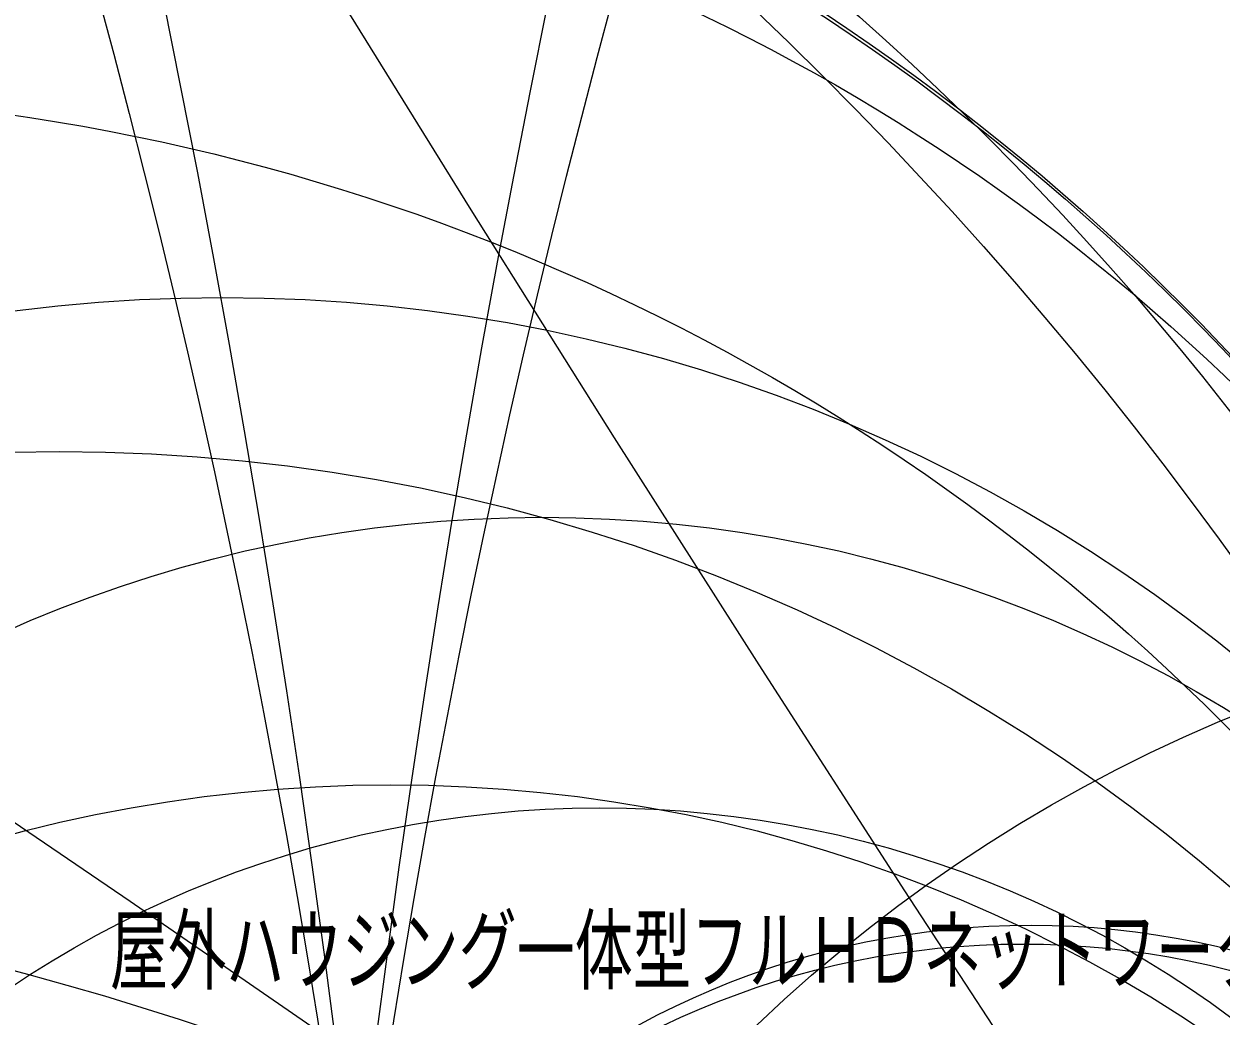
# Model space of a CAD drawing. Units: millimetres, scale not verified. Extents: x -13524 to 23390, y -15630 to 11631.
# Drawn here: x -39.4 to 14.2, y 111.9 to 156.3 of the extents above; entities that cross this region are included whole.
import ezdxf
from ezdxf.enums import TextEntityAlignment as Align

# ---------------------------------------------------------------- set-up
doc = ezdxf.new("R2010")
doc.units = ezdxf.units.MM
doc.header["$LTSCALE"] = 0.125
doc.layers.add('0-2_MOJI1', color=7, linetype='Continuous')
doc.layers.add('0-4_GAIKEI', color=1, linetype='Continuous', lineweight=18)
doc.styles.add('ＭＳ ゴシック', font='')
doc.styles.get('ＭＳ ゴシック').set_extended_font_data('MS Gothic')

msp = doc.modelspace()

# ---------------------------------------------------------------- linework, layer by layer
at = {"layer": '0-4_GAIKEI'}
for centre, radius in [((-24.505, 2945.6388), 2868.9089), ((-24.505, 2934.3697), 2857.4399), ((1677.2248, 1204.8107), 1998.5303), ((-4899.4522, -7005.1967), 8624.3126), ((-670.5169, 67.2337), 712.7527), ((-646.7463, 31.0719), 626.3595), ((596.5403, 31.1355), 625.1617), ((-21.8808, 323.8888), 250.1964), ((-27.1307, 323.6672), 249.9749), ((-25.4346, 292.0233), 218.5295), ((-23.5755, 292.0233), 218.5295), ((-464.0869, 41.4875), 443.4033), ((414.2744, 41.5373), 442.5992), ((-347.0647, 63.9676), 388.6825), ((-314.5024, 63.3154), 356.7168), ((-231.3831, 109.7326), 275.7766), ((-230.4627, 63.1303), 272.0774), ((-27.136, 198.8782), 125.3688), ((-21.8765, 199.0231), 125.5137), ((-126.3322, 90.2793), 169.3384), ((-104.0595, 74.4482), 146.726), ((-127.4606, 30.1394), 175.1462), ((-89.9388, 57.4055), 132.6051), ((-59.271, 71.9673), 101.4854), ((-58.9358, 71.9753), 101.1501), ((-48.1418, 74.9624), 90.6145), ((-53.7523, 56.9981), 96.225), ((-240.0022, -344.9276), 496.548), ((-30.4711, 71.974), 72.0858), ((-37.7818, 56.9135), 80.2544), ((-16.1702, 75.3882), 58.8317), ((-89.7593, 61.9057), 68.53), ((40.7448, 61.9062), 68.5255), ((-22.9378, 56.6476), 65.5999), ((-13.5983, 73.9778), 47.2345), ((5.721, 79.2406), 36.7199), ((5.3214, 78.0058), 37.1139)]:
    msp.add_circle(centre, radius, dxfattribs=at)
at = {"layer": '0-4_GAIKEI', "color": 7}
msp.add_circle((-76.4513, -23.804), 142.4954, dxfattribs=at)

# ---------------------------------------------------------------- texts
at = {"layer": '0-2_MOJI1', "style": 'ＭＳ ゴシック', "width": 0.65}
msp.add_text('屋外ハウジング一体型フルＨＤネットワークカメラ（壁取付金具付）', height=2.933, dxfattribs=at).set_placement((-35.5046, 112.5061), align=Align.BOTTOM_LEFT)

doc.saveas('drawing.dxf')
